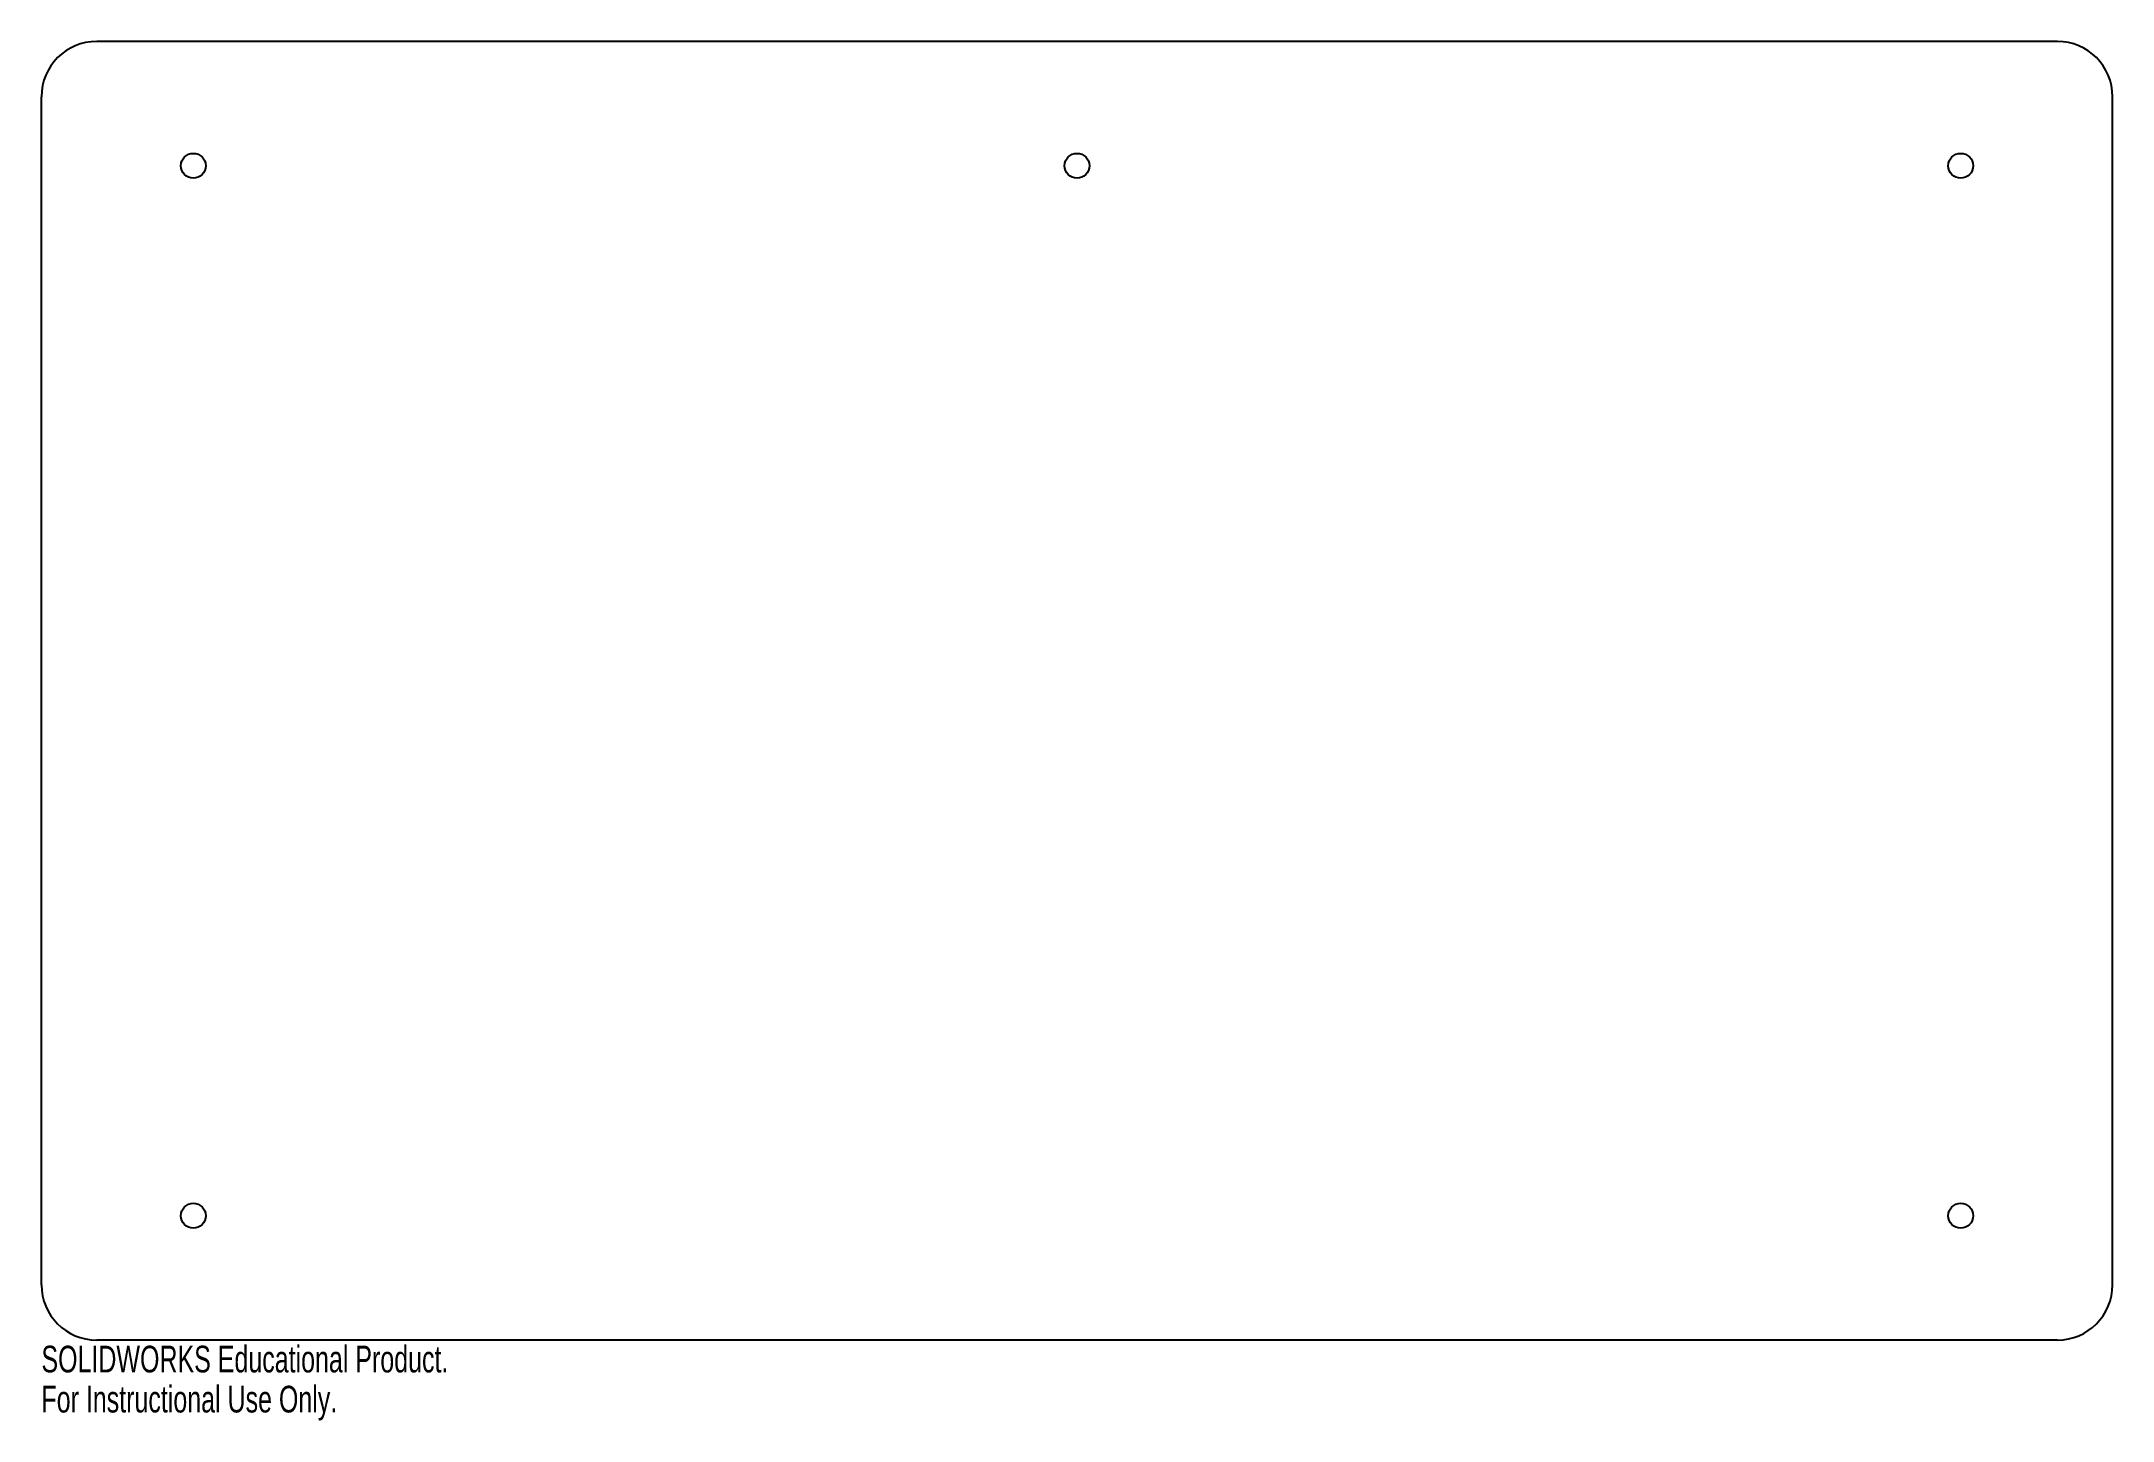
# Model space of a CAD drawing. Header units: millimetres. Extents: x -13 to 362, y -242 to 7.
import ezdxf

# ---------------------------------------------------------------- set-up
doc = ezdxf.new("R2010")
doc.units = ezdxf.units.MM
doc.styles.add('SLDTEXTSTYLE0', font='TXT', dxfattribs={"width": 0.7})

msp = doc.modelspace()

# ---------------------------------------------------------------- linework, layer by layer
at = {"color": 7, "linetype": 'Continuous'}
for p, q in [((352.47, 7.38), (-2.53, 7.38)), ((-12.53, -217.62), (-12.53, -2.62)), ((362.47, -217.62), (362.47, -2.62)), ((352.47, -227.62), (-2.53, -227.62))]:
    msp.add_line(p, q, dxfattribs=at)
for centre in [(14.97, -15.12), (174.97, -15.12), (334.97, -15.12), (14.97, -205.12), (334.97, -205.12)]:
    msp.add_circle(centre, 2.25, dxfattribs=at)
for centre, start, end in [((-2.53, -2.62), 90, 180), ((352.47, -2.62), 0, 90), ((-2.53, -217.62), 180, 270), ((352.47, -217.62), 270, 0)]:
    msp.add_arc(centre, 10, start, end, dxfattribs=at)

# ---------------------------------------------------------------- texts
at = {"color": 7, "linetype": 'Continuous', "char_height": 4.8336, "attachment_point": 1, "style": 'SLDTEXTSTYLE0'}
for s, insert in [('SOLIDWORKS Educational Product.', (-12.53, -228.64)), ('For Instructional Use Only.', (-12.53, -235.89))]:
    msp.add_mtext(s, dxfattribs=dict(at, insert=insert))

doc.saveas('drawing.dxf')
